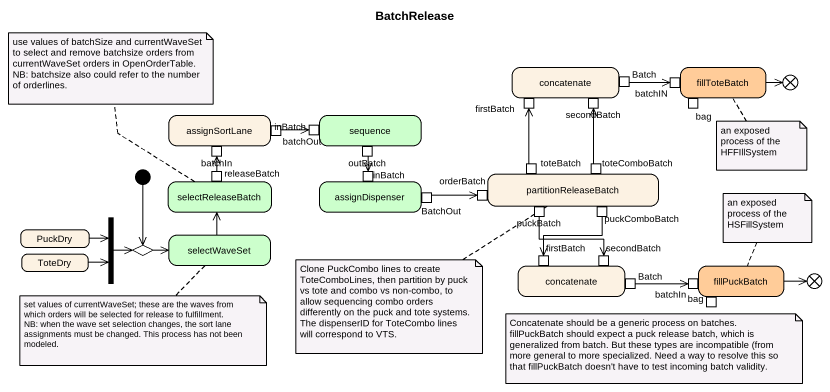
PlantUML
@startuml
title BatchRelease
hide empty description
state concatenate {
  state Batch <<outputPin>>
  state firstBatch <<inputPin>>
  state secondBatch <<inputPin>>
}
state fillToteBatch #FFCC99 {
  state batchIN <<inputPin>>
  state bag <<outputPin>>
}
state flowfinal1 <<end>>
state assignSortLane {
  state batchOut <<outputPin>>
  state batchIn <<inputPin>>
}
state sequence #CCFFCC {
  state inBatch <<inputPin>>
  state outBatch <<outputPin>>
}
state partitionReleaseBatch {
  state toteBatch <<outputPin>>
  state toteComboBatch <<outputPin>>
  state orderBatch <<inputPin>>
  state puckBatch <<outputPin>>
  state puckComboBatch <<outputPin>>
}
state selectReleaseBatch #CCFFCC {
  state releaseBatch <<outputPin>>
}
state assignDispenser #CCFFCC {
  state "inBatch" as inBatch_2 <<inputPin>>
  state BatchOut <<outputPin>>
}
state PuckDry
state fork1 <<join>>
state choice1 <<choice>>
state selectWaveSet #CCFFCC
state ToteDry
state "concatenate" as concatenate_2 {
  state "firstBatch" as firstBatch_2 <<inputPin>>
  state "secondBatch" as secondBatch_2 <<inputPin>>
  state "Batch" as Batch_2 <<outputPin>>
}
state fillPuckBatch #FFCC99 {
  state "batchIn" as batchIn_2 <<inputPin>>
  state "bag" as bag_2 <<outputPin>>
}
state flowfinal2 <<end>>
[*] --> choice1
Batch -right-> batchIN
fillToteBatch -right-> flowfinal1
batchOut -right-> inBatch
releaseBatch -up-> batchIn
outBatch --> inBatch_2
toteBatch -up-> firstBatch
toteComboBatch -up-> secondBatch
BatchOut -right-> orderBatch
puckBatch --> secondBatch_2
puckComboBatch --> firstBatch_2
PuckDry -right-> fork1
fork1 -right-> choice1
choice1 -right-> selectWaveSet
selectWaveSet -up-> selectReleaseBatch
ToteDry -right-> fork1
Batch_2 -right-> batchIn_2
fillPuckBatch -right-> flowfinal2
note top of selectReleaseBatch
  use values of batchSize and currentWaveSet to select and remove batchsize orders from currentWaveSet orders in OpenOrderTable.
  NB: batchsize also could refer to the number of orderlines.
end note
note bottom of fillToteBatch : an exposed process of the HFFIllSystem
note top of fillPuckBatch : an exposed process of the HSFillSystem
note bottom of partitionReleaseBatch : Clone PuckCombo lines to create ToteComboLines, then partition by puck vs tote and combo vs non-combo, to allow sequencing combo orders differently on the puck and tote systems. The dispenserID for ToteCombo lines will correspond to VTS.
note bottom of selectWaveSet
  set values of currentWaveSet; these are the waves from which orders will be selected for release to fulfillment.
  NB: when the wave set selection changes, the sort lane assignments must be changed. This process has not been modeled.
end note
note as N6
  Concatenate should be a generic process on batches. fillPuckBatch should expect a puck release batch, which is generalized from batch. But these types are incompatible (from more general to more specialized. Need a way to resolve this so that fillPuckBatch doesn't have to test incoming batch validity.
end note
@enduml
